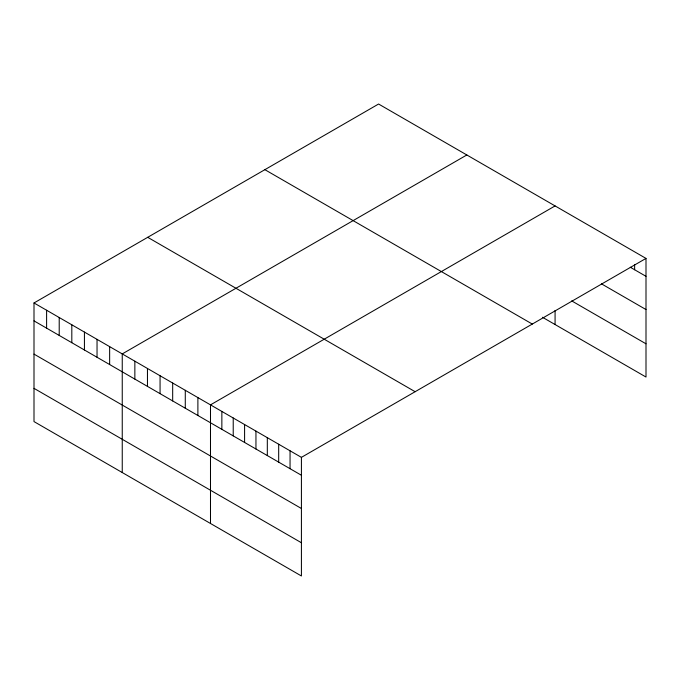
<?xml version="1.0" encoding="UTF-8"?>
<svg xmlns="http://www.w3.org/2000/svg" width="680" height="680" viewBox="0 0 680 680"><rect width="100%" height="100%" fill="white"/><g stroke="black" fill="none" stroke-linecap="round" stroke-linejoin="round"><path stroke-width="1.02" d="M646 258.409L301.418 457.36L301.418 575.977L34 421.591L34 302.966L378.582 104.023L646 258.409L646 377.034L542.47 317.262M466.829 154.972L122.247 353.914L122.247 472.54M555.075 205.921L210.494 404.863L210.494 523.49M630.266 267.231L646 276.318M601.417 283.815L646 309.553M571.693 300.892L646 343.8M264.868 169.668L532.287 324.062M147.713 237.311L415.131 391.705M34 302.966L301.418 457.36M34 320.875L301.418 475.26M34 354.11L301.418 508.495M34 388.348L301.418 542.742M634.635 264.486L634.635 269.756M555.075 310.445L555.075 324.538M290.054 450.798L290.054 468.698M278.681 444.236L278.681 462.137M267.317 437.673L267.317 455.575M255.952 431.111L255.952 449.012M244.588 424.55L244.588 442.45M233.223 417.988L233.223 435.897M221.858 411.425L221.858 429.335M197.888 397.587L197.888 415.488M185.283 390.303L185.283 408.212M172.678 383.027L172.678 400.936M160.064 375.751L160.064 393.652M147.458 368.475L147.458 386.376M134.852 361.19L134.852 379.1M109.642 346.638L109.642 364.539M97.036 339.354L97.036 357.263M84.43 332.078L84.43 349.988M71.816 324.802L71.816 342.703M59.211 317.526L59.211 335.427M46.605 310.241L46.605 328.151"/></g></svg>
